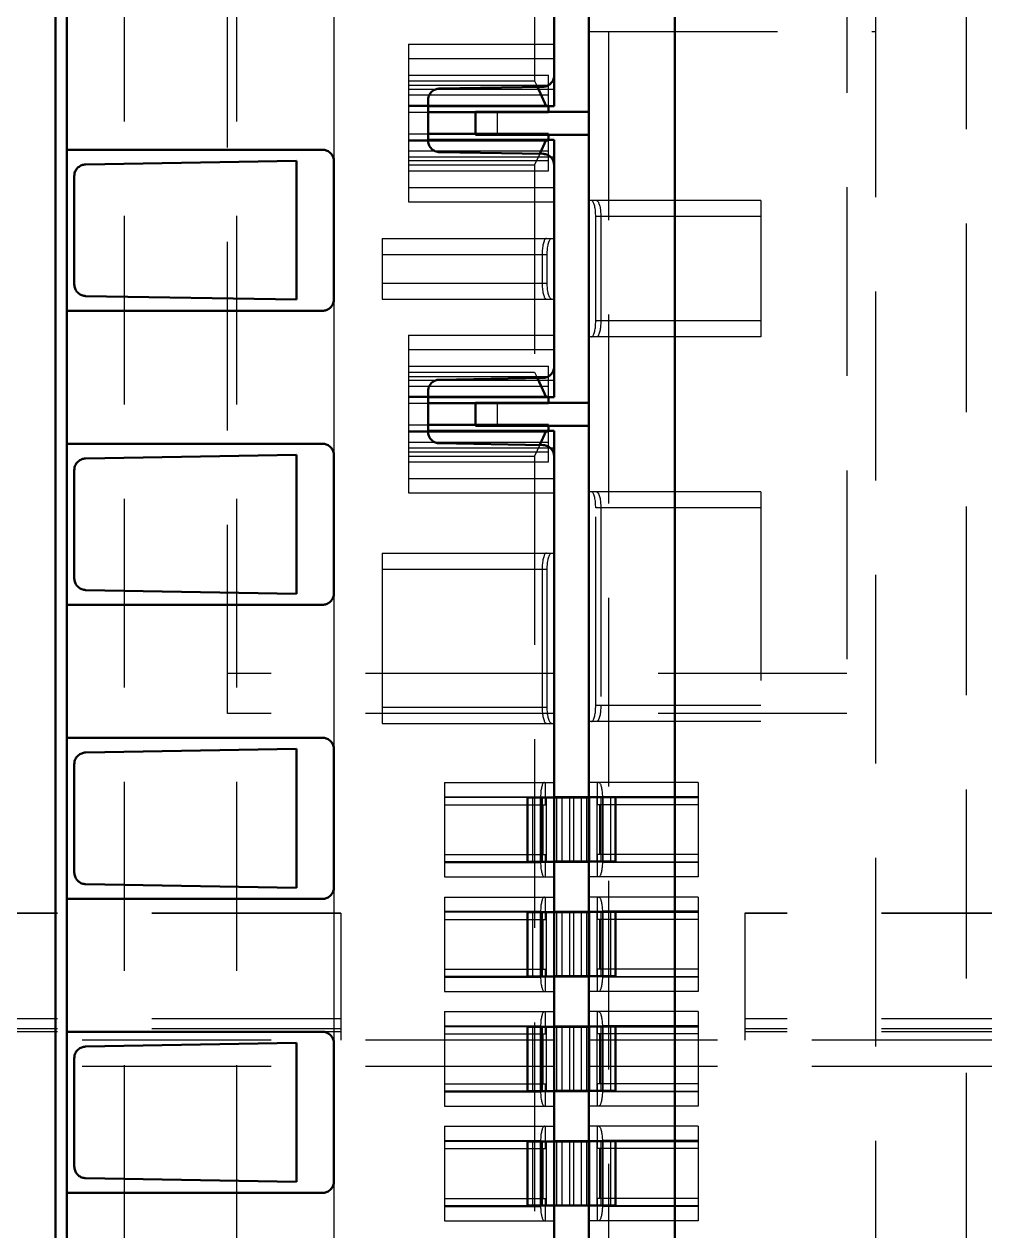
# Model space of a CAD drawing. Extents: x -891 to 6596, y -1 to 298.
# Drawn here: x -313.556 to -311.011, y 171.046 to 174.243 of the extents above; entities that cross this region are included whole.
import ezdxf

# ---------------------------------------------------------------- set-up
doc = ezdxf.new("R2010")
doc.units = 0
doc.header["$MEASUREMENT"] = 0
doc.linetypes.add('DASHED', pattern=[0.75, 0.5, -0.25])
for name, color, linetype, lineweight in [('AM_0', 7, 'Continuous', 50), ('AM_4', 3, 'Continuous', 25), ('AM_9', 6, 'DASHED', 25)]:
    doc.layers.add(name, color=color, linetype=linetype, lineweight=lineweight)

msp = doc.modelspace()

# ---------------------------------------------------------------- linework, layer by layer
at = {"layer": 'AM_0'}
for p, q in [((-312.0602, 184.0331), (-312.0602, 164.4442)), ((-312.1521, 183.9868), (-312.1521, 174.0257)), ((-313.4731, 165.1427), (-313.4731, 180.0251)), ((-313.4428, 180.0251), (-313.4428, 164.8998)), ((-311.8324, 165.1458), (-311.8324, 180.0251)), ((-312.1819, 174.0766), (-312.4563, 174.0718)), ((-312.1963, 174.0763), (-312.1728, 174.0257)), ((-312.4861, 174.0414), (-312.4861, 173.9341)), ((-312.4861, 174.0257), (-312.1521, 174.0257)), ((-312.4861, 174.0098), (-312.167, 174.0098)), ((-312.3608, 174.0105), (-312.0602, 174.0105)), ((-312.3608, 174.0105), (-312.3608, 173.9498)), ((-312.167, 174.0098), (-312.167, 174.0257)), ((-312.4861, 173.9521), (-312.167, 173.9521)), ((-312.3608, 173.9498), (-312.0602, 173.9498)), ((-312.167, 173.9361), (-312.167, 173.9521)), ((-312.1521, 173.9361), (-312.4861, 173.9361)), ((-312.1728, 173.9361), (-312.19, 173.8991)), ((-312.1521, 173.9361), (-312.1521, 173.2543)), ((-312.766, 173.91), (-313.4428, 173.91)), ((-312.8345, 173.8805), (-313.3933, 173.8707)), ((-312.8345, 173.5127), (-312.8345, 173.8805)), ((-312.7356, 173.5135), (-312.7356, 173.8796)), ((-312.4563, 173.9037), (-312.1819, 173.8989)), ((-313.4232, 173.8404), (-313.4232, 173.5528)), ((-313.3933, 173.5224), (-312.8345, 173.5127)), ((-313.4428, 173.4832), (-312.766, 173.4832)), ((-312.1819, 173.3052), (-312.4563, 173.3004)), ((-312.1963, 173.305), (-312.1728, 173.2543)), ((-312.4861, 173.2701), (-312.4861, 173.1627)), ((-312.4861, 173.2543), (-312.1521, 173.2543)), ((-312.167, 173.2384), (-312.167, 173.2543)), ((-312.4861, 173.2384), (-312.167, 173.2384)), ((-312.3608, 173.2392), (-312.0602, 173.2392)), ((-312.3608, 173.2392), (-312.3608, 173.1784)), ((-312.4861, 173.1807), (-312.167, 173.1807)), ((-312.3608, 173.1784), (-312.0602, 173.1784)), ((-312.167, 173.1648), (-312.167, 173.1807)), ((-312.1521, 173.1648), (-312.4861, 173.1648)), ((-312.1728, 173.1648), (-312.19, 173.1277)), ((-312.1521, 173.1648), (-312.1521, 168.6261)), ((-312.766, 173.131), (-313.4428, 173.131)), ((-312.4563, 173.1323), (-312.1819, 173.1276)), ((-312.8345, 173.1015), (-313.3933, 173.0918)), ((-312.8345, 172.7337), (-312.8345, 173.1015)), ((-312.7356, 172.7346), (-312.7356, 173.1007)), ((-313.4232, 173.0614), (-313.4232, 172.7738)), ((-313.3933, 172.7435), (-312.8345, 172.7337)), ((-313.4428, 172.7042), (-312.766, 172.7042)), ((-312.766, 172.3521), (-313.4428, 172.3521)), ((-312.8345, 172.3226), (-313.3933, 172.3128)), ((-312.8345, 171.9547), (-312.8345, 172.3226)), ((-312.7356, 171.9556), (-312.7356, 172.3217)), ((-313.4232, 172.2824), (-313.4232, 171.9949)), ((-312.2227, 172.1937), (-312.2227, 172.0236)), ((-312.2227, 172.1937), (-312.0602, 172.1937)), ((-312.1521, 172.1945), (-311.9896, 172.1945)), ((-311.9896, 172.0244), (-311.9896, 172.1945)), ((-312.2227, 172.0236), (-312.0602, 172.0236)), ((-312.1521, 172.0244), (-311.9896, 172.0244)), ((-313.3933, 171.9645), (-312.8345, 171.9547)), ((-313.4428, 171.9252), (-312.766, 171.9252)), ((-312.2227, 171.89), (-312.2227, 171.7199)), ((-312.2227, 171.89), (-312.0602, 171.89)), ((-312.1521, 171.8908), (-311.9896, 171.8908)), ((-311.9896, 171.7207), (-311.9896, 171.8908)), ((-312.2227, 171.7199), (-312.0602, 171.7199)), ((-312.1521, 171.7207), (-311.9896, 171.7207)), ((-312.2227, 171.5863), (-312.2227, 171.4162)), ((-312.2227, 171.5863), (-312.0602, 171.5863)), ((-312.1521, 171.5871), (-311.9896, 171.5871)), ((-311.9896, 171.417), (-311.9896, 171.5871)), ((-312.766, 171.5731), (-313.4428, 171.5731)), ((-312.8345, 171.5436), (-313.3933, 171.5338)), ((-312.8345, 171.1758), (-312.8345, 171.5436)), ((-312.7356, 171.1766), (-312.7356, 171.5427)), ((-313.4232, 171.5035), (-313.4232, 171.2159)), ((-312.2227, 171.4162), (-312.0602, 171.4162)), ((-312.1521, 171.417), (-311.9896, 171.417)), ((-312.2227, 171.2826), (-312.2227, 171.1126)), ((-312.2227, 171.2826), (-312.0602, 171.2826)), ((-312.1521, 171.2834), (-311.9896, 171.2834)), ((-311.9896, 171.1133), (-311.9896, 171.2834)), ((-313.3933, 171.1855), (-312.8345, 171.1758)), ((-313.4428, 171.1463), (-312.766, 171.1463)), ((-312.2227, 171.1126), (-312.0602, 171.1126)), ((-312.1521, 171.1133), (-311.9896, 171.1133))]:
    msp.add_line(p, q, dxfattribs=at)
for points in [[(-312.1819, 174.0766), (-312.1793, 174.0767), (-312.1766, 174.0771), (-312.1741, 174.0778), (-312.1716, 174.0786), (-312.1691, 174.0797), (-312.1668, 174.0809), (-312.1646, 174.0824), (-312.1625, 174.084), (-312.1606, 174.0859), (-312.1588, 174.0878), (-312.1573, 174.09), (-312.1559, 174.0922), (-312.1547, 174.0946), (-312.1537, 174.0971), (-312.153, 174.0996), (-312.1524, 174.1022), (-312.1521, 174.1048), (-312.1521, 174.1069)], [(-312.4563, 174.0718), (-312.4589, 174.0716), (-312.4616, 174.0712), (-312.4641, 174.0706), (-312.4666, 174.0698), (-312.4691, 174.0687), (-312.4714, 174.0675), (-312.4736, 174.066), (-312.4757, 174.0643), (-312.4776, 174.0625), (-312.4794, 174.0605), (-312.4809, 174.0584), (-312.4823, 174.0562), (-312.4835, 174.0538), (-312.4845, 174.0513), (-312.4852, 174.0488), (-312.4858, 174.0462), (-312.4861, 174.0435), (-312.4861, 174.0414)], [(-312.4861, 173.9341), (-312.486, 173.9314), (-312.4857, 173.9288), (-312.4851, 173.9262), (-312.4843, 173.9237), (-312.4833, 173.9213), (-312.4821, 173.9189), (-312.4806, 173.9167), (-312.479, 173.9146), (-312.4772, 173.9126), (-312.4753, 173.9108), (-312.4732, 173.9092), (-312.4709, 173.9078), (-312.4686, 173.9066), (-312.4662, 173.9055), (-312.4636, 173.9048), (-312.461, 173.9042), (-312.4584, 173.9038), (-312.4563, 173.9037)], [(-312.7356, 173.8796), (-312.7357, 173.8823), (-312.7361, 173.8849), (-312.7366, 173.8875), (-312.7374, 173.89), (-312.7385, 173.8925), (-312.7397, 173.8948), (-312.7411, 173.8971), (-312.7427, 173.8992), (-312.7445, 173.9011), (-312.7465, 173.9029), (-312.7486, 173.9045), (-312.7508, 173.9059), (-312.7531, 173.9072), (-312.7556, 173.9082), (-312.7581, 173.909), (-312.7607, 173.9096), (-312.7633, 173.9099), (-312.766, 173.91)], [(-312.1521, 173.8686), (-312.1522, 173.8712), (-312.1525, 173.8738), (-312.1531, 173.8764), (-312.1539, 173.879), (-312.1549, 173.8814), (-312.1561, 173.8838), (-312.1576, 173.886), (-312.1592, 173.8881), (-312.161, 173.89), (-312.1629, 173.8918), (-312.165, 173.8934), (-312.1673, 173.8949), (-312.1696, 173.8961), (-312.1721, 173.8971), (-312.1746, 173.8979), (-312.1772, 173.8985), (-312.1798, 173.8988), (-312.1819, 173.8989)], [(-313.3933, 173.8707), (-313.396, 173.8706), (-313.3986, 173.8702), (-313.4012, 173.8696), (-313.4037, 173.8687), (-313.4061, 173.8677), (-313.4084, 173.8664), (-313.4107, 173.865), (-313.4127, 173.8633), (-313.4146, 173.8615), (-313.4164, 173.8595), (-313.418, 173.8574), (-313.4194, 173.8551), (-313.4205, 173.8527), (-313.4215, 173.8503), (-313.4223, 173.8477), (-313.4228, 173.8451), (-313.4231, 173.8425), (-313.4232, 173.8404)], [(-313.4232, 173.5528), (-313.4231, 173.5502), (-313.4227, 173.5475), (-313.4221, 173.5449), (-313.4213, 173.5424), (-313.4203, 173.54), (-313.4191, 173.5376), (-313.4177, 173.5354), (-313.4161, 173.5333), (-313.4143, 173.5313), (-313.4123, 173.5295), (-313.4102, 173.5279), (-313.408, 173.5265), (-313.4056, 173.5253), (-313.4032, 173.5243), (-313.4007, 173.5235), (-313.3981, 173.5229), (-313.3955, 173.5225), (-313.3933, 173.5224)], [(-312.766, 173.4832), (-312.7633, 173.4833), (-312.7607, 173.4836), (-312.7581, 173.4842), (-312.7556, 173.485), (-312.7531, 173.486), (-312.7508, 173.4872), (-312.7486, 173.4887), (-312.7465, 173.4903), (-312.7445, 173.4921), (-312.7427, 173.494), (-312.7411, 173.4961), (-312.7397, 173.4984), (-312.7385, 173.5007), (-312.7374, 173.5032), (-312.7366, 173.5057), (-312.7361, 173.5083), (-312.7357, 173.5109), (-312.7356, 173.5135)], [(-312.1819, 173.3052), (-312.1793, 173.3054), (-312.1766, 173.3058), (-312.1741, 173.3064), (-312.1716, 173.3072), (-312.1691, 173.3083), (-312.1668, 173.3095), (-312.1646, 173.311), (-312.1625, 173.3126), (-312.1606, 173.3145), (-312.1588, 173.3165), (-312.1573, 173.3186), (-312.1559, 173.3208), (-312.1547, 173.3232), (-312.1537, 173.3257), (-312.153, 173.3282), (-312.1524, 173.3308), (-312.1521, 173.3335), (-312.1521, 173.3356)], [(-312.4563, 173.3004), (-312.4589, 173.3003), (-312.4616, 173.2999), (-312.4641, 173.2992), (-312.4666, 173.2984), (-312.4691, 173.2973), (-312.4714, 173.2961), (-312.4736, 173.2946), (-312.4757, 173.293), (-312.4776, 173.2911), (-312.4794, 173.2892), (-312.4809, 173.287), (-312.4823, 173.2848), (-312.4835, 173.2824), (-312.4845, 173.2799), (-312.4852, 173.2774), (-312.4858, 173.2748), (-312.4861, 173.2722), (-312.4861, 173.2701)], [(-312.4861, 173.1627), (-312.486, 173.1601), (-312.4857, 173.1574), (-312.4851, 173.1548), (-312.4843, 173.1523), (-312.4833, 173.1499), (-312.4821, 173.1475), (-312.4806, 173.1453), (-312.479, 173.1432), (-312.4772, 173.1412), (-312.4753, 173.1394), (-312.4732, 173.1378), (-312.4709, 173.1364), (-312.4686, 173.1352), (-312.4662, 173.1342), (-312.4636, 173.1334), (-312.461, 173.1328), (-312.4584, 173.1325), (-312.4563, 173.1323)], [(-312.7356, 173.1007), (-312.7357, 173.1033), (-312.7361, 173.1059), (-312.7366, 173.1085), (-312.7374, 173.1111), (-312.7385, 173.1135), (-312.7397, 173.1159), (-312.7411, 173.1181), (-312.7427, 173.1202), (-312.7445, 173.1221), (-312.7465, 173.1239), (-312.7486, 173.1256), (-312.7508, 173.127), (-312.7531, 173.1282), (-312.7556, 173.1292), (-312.7581, 173.13), (-312.7607, 173.1306), (-312.7633, 173.1309), (-312.766, 173.131)], [(-312.1521, 173.0972), (-312.1522, 173.0998), (-312.1525, 173.1025), (-312.1531, 173.1051), (-312.1539, 173.1076), (-312.1549, 173.11), (-312.1561, 173.1124), (-312.1576, 173.1146), (-312.1592, 173.1167), (-312.161, 173.1187), (-312.1629, 173.1205), (-312.165, 173.1221), (-312.1673, 173.1235), (-312.1696, 173.1247), (-312.1721, 173.1257), (-312.1746, 173.1265), (-312.1772, 173.1271), (-312.1798, 173.1274), (-312.1819, 173.1276)], [(-313.3933, 173.0918), (-313.396, 173.0916), (-313.3986, 173.0912), (-313.4012, 173.0906), (-313.4037, 173.0898), (-313.4061, 173.0887), (-313.4084, 173.0874), (-313.4107, 173.086), (-313.4127, 173.0843), (-313.4146, 173.0825), (-313.4164, 173.0805), (-313.418, 173.0784), (-313.4194, 173.0761), (-313.4205, 173.0738), (-313.4215, 173.0713), (-313.4223, 173.0688), (-313.4228, 173.0662), (-313.4231, 173.0635), (-313.4232, 173.0614)], [(-313.4232, 172.7738), (-313.4231, 172.7712), (-313.4227, 172.7686), (-313.4221, 172.766), (-313.4213, 172.7634), (-313.4203, 172.761), (-313.4191, 172.7586), (-313.4177, 172.7564), (-313.4161, 172.7543), (-313.4143, 172.7524), (-313.4123, 172.7506), (-313.4102, 172.749), (-313.408, 172.7475), (-313.4056, 172.7463), (-313.4032, 172.7453), (-313.4007, 172.7445), (-313.3981, 172.7439), (-313.3955, 172.7436), (-313.3933, 172.7435)], [(-312.766, 172.7042), (-312.7633, 172.7043), (-312.7607, 172.7047), (-312.7581, 172.7052), (-312.7556, 172.706), (-312.7531, 172.707), (-312.7508, 172.7083), (-312.7486, 172.7097), (-312.7465, 172.7113), (-312.7445, 172.7131), (-312.7427, 172.7151), (-312.7411, 172.7172), (-312.7397, 172.7194), (-312.7385, 172.7217), (-312.7374, 172.7242), (-312.7366, 172.7267), (-312.7361, 172.7293), (-312.7357, 172.7319), (-312.7356, 172.7346)], [(-312.7356, 172.3217), (-312.7357, 172.3244), (-312.7361, 172.327), (-312.7366, 172.3296), (-312.7374, 172.3321), (-312.7385, 172.3345), (-312.7397, 172.3369), (-312.7411, 172.3391), (-312.7427, 172.3412), (-312.7445, 172.3432), (-312.7465, 172.345), (-312.7486, 172.3466), (-312.7508, 172.348), (-312.7531, 172.3492), (-312.7556, 172.3502), (-312.7581, 172.351), (-312.7607, 172.3516), (-312.7633, 172.352), (-312.766, 172.3521)], [(-313.3933, 172.3128), (-313.396, 172.3126), (-313.3986, 172.3123), (-313.4012, 172.3116), (-313.4037, 172.3108), (-313.4061, 172.3097), (-313.4084, 172.3085), (-313.4107, 172.307), (-313.4127, 172.3054), (-313.4146, 172.3035), (-313.4164, 172.3016), (-313.418, 172.2994), (-313.4194, 172.2972), (-313.4205, 172.2948), (-313.4215, 172.2923), (-313.4223, 172.2898), (-313.4228, 172.2872), (-313.4231, 172.2846), (-313.4232, 172.2824)], [(-313.4232, 171.9949), (-313.4231, 171.9922), (-313.4227, 171.9896), (-313.4221, 171.987), (-313.4213, 171.9845), (-313.4203, 171.982), (-313.4191, 171.9797), (-313.4177, 171.9774), (-313.4161, 171.9753), (-313.4143, 171.9734), (-313.4123, 171.9716), (-313.4102, 171.97), (-313.408, 171.9686), (-313.4056, 171.9673), (-313.4032, 171.9663), (-313.4007, 171.9655), (-313.3981, 171.965), (-313.3955, 171.9646), (-313.3933, 171.9645)], [(-312.766, 171.9252), (-312.7633, 171.9254), (-312.7607, 171.9257), (-312.7581, 171.9263), (-312.7556, 171.9271), (-312.7531, 171.9281), (-312.7508, 171.9293), (-312.7486, 171.9307), (-312.7465, 171.9323), (-312.7445, 171.9341), (-312.7427, 171.9361), (-312.7411, 171.9382), (-312.7397, 171.9404), (-312.7385, 171.9428), (-312.7374, 171.9452), (-312.7366, 171.9477), (-312.7361, 171.9503), (-312.7357, 171.953), (-312.7356, 171.9556)], [(-312.7356, 171.5427), (-312.7357, 171.5454), (-312.7361, 171.548), (-312.7366, 171.5506), (-312.7374, 171.5531), (-312.7385, 171.5556), (-312.7397, 171.5579), (-312.7411, 171.5602), (-312.7427, 171.5623), (-312.7445, 171.5642), (-312.7465, 171.566), (-312.7486, 171.5676), (-312.7508, 171.569), (-312.7531, 171.5703), (-312.7556, 171.5713), (-312.7581, 171.5721), (-312.7607, 171.5726), (-312.7633, 171.573), (-312.766, 171.5731)], [(-313.3933, 171.5338), (-313.396, 171.5337), (-313.3986, 171.5333), (-313.4012, 171.5327), (-313.4037, 171.5318), (-313.4061, 171.5308), (-313.4084, 171.5295), (-313.4107, 171.528), (-313.4127, 171.5264), (-313.4146, 171.5246), (-313.4164, 171.5226), (-313.418, 171.5205), (-313.4194, 171.5182), (-313.4205, 171.5158), (-313.4215, 171.5134), (-313.4223, 171.5108), (-313.4228, 171.5082), (-313.4231, 171.5056), (-313.4232, 171.5035)], [(-313.4232, 171.2159), (-313.4231, 171.2132), (-313.4227, 171.2106), (-313.4221, 171.208), (-313.4213, 171.2055), (-313.4203, 171.2031), (-313.4191, 171.2007), (-313.4177, 171.1985), (-313.4161, 171.1964), (-313.4143, 171.1944), (-313.4123, 171.1926), (-313.4102, 171.191), (-313.408, 171.1896), (-313.4056, 171.1884), (-313.4032, 171.1874), (-313.4007, 171.1866), (-313.3981, 171.186), (-313.3955, 171.1856), (-313.3933, 171.1855)], [(-312.766, 171.1463), (-312.7633, 171.1464), (-312.7607, 171.1467), (-312.7581, 171.1473), (-312.7556, 171.1481), (-312.7531, 171.1491), (-312.7508, 171.1503), (-312.7486, 171.1518), (-312.7465, 171.1534), (-312.7445, 171.1552), (-312.7427, 171.1571), (-312.7411, 171.1592), (-312.7397, 171.1615), (-312.7385, 171.1638), (-312.7374, 171.1662), (-312.7366, 171.1688), (-312.7361, 171.1714), (-312.7357, 171.174), (-312.7356, 171.1766)]]:
    msp.add_lwpolyline(points, dxfattribs=at)
at = {"layer": 'AM_4'}
for p, q in [((-312.3031, 174.0105), (-312.3031, 173.9498)), ((-312.3031, 173.2392), (-312.3031, 173.1784)), ((-312.2095, 172.1937), (-312.2095, 172.0236)), ((-312.0027, 172.1945), (-312.0027, 172.0244)), ((-312.2095, 171.89), (-312.2095, 171.7199)), ((-312.0027, 171.8908), (-312.0027, 171.7207)), ((-312.2095, 171.5863), (-312.2095, 171.4162)), ((-312.0027, 171.5871), (-312.0027, 171.417)), ((-312.2095, 171.2826), (-312.2095, 171.1126)), ((-312.0027, 171.2834), (-312.0027, 171.1133))]:
    msp.add_line(p, q, dxfattribs=at)
at = {"layer": 'AM_9'}
for p, q in [((-313.2909, 178.985), (-313.2909, 165.1427)), ((-312.9933, 178.985), (-312.9933, 165.1427)), ((-313.0176, 172.4162), (-313.0176, 176.0605)), ((-311.3769, 176.0605), (-311.3769, 172.4162)), ((-311.061, 174.4646), (-311.061, 167.3248)), ((-312.2037, 174.4023), (-312.2037, 174.0923)), ((-312.7356, 174.2925), (-312.7356, 173.8796)), ((-311.3009, 174.2839), (-311.3009, 167.5055)), ((-312.0602, 174.2231), (-311.3009, 174.2231)), ((-312.0085, 174.2231), (-312.0085, 167.5662)), ((-312.5378, 174.1897), (-312.1521, 174.1897)), ((-312.5378, 174.1897), (-312.5378, 173.7721)), ((-312.5378, 174.1518), (-312.1521, 174.1518)), ((-312.5378, 174.1077), (-312.167, 174.1077)), ((-312.167, 174.0257), (-312.167, 174.1077)), ((-312.5378, 174.0923), (-312.2037, 174.0923)), ((-312.5378, 174.0807), (-312.167, 174.0807)), ((-312.5378, 174.0705), (-312.167, 174.0705)), ((-312.5378, 174.0704), (-312.1521, 174.0704)), ((-312.2037, 174.0923), (-312.1963, 174.0763)), ((-312.5378, 174.0551), (-312.167, 174.0551)), ((-312.5378, 174.0281), (-312.167, 174.0281)), ((-312.5378, 174.0257), (-312.4861, 174.0257)), ((-312.5378, 174.0098), (-312.4861, 174.0098)), ((-312.5378, 173.9521), (-312.4861, 173.9521)), ((-312.5378, 173.9361), (-312.4861, 173.9361)), ((-312.5378, 173.9338), (-312.167, 173.9338)), ((-312.167, 173.8541), (-312.167, 173.9361)), ((-312.5378, 173.9067), (-312.167, 173.9067)), ((-312.5378, 173.8914), (-312.1521, 173.8914)), ((-312.5378, 173.8913), (-312.167, 173.8913)), ((-312.5378, 173.8812), (-312.167, 173.8812)), ((-312.19, 173.8991), (-312.2037, 173.8695)), ((-312.5378, 173.8695), (-312.2037, 173.8695)), ((-312.5378, 173.8541), (-312.167, 173.8541)), ((-312.2037, 173.8695), (-312.2037, 173.321)), ((-312.5378, 173.8101), (-312.1521, 173.8101)), ((-312.5378, 173.7721), (-312.1521, 173.7721)), ((-311.6046, 173.7752), (-312.0602, 173.7752)), ((-311.6046, 173.7752), (-311.6046, 173.4138)), ((-311.6046, 173.7327), (-312.0419, 173.7327)), ((-312.0419, 173.4563), (-312.0419, 173.7327)), ((-312.0285, 173.7327), (-312.0285, 173.4563)), ((-312.6076, 173.675), (-312.6076, 173.514)), ((-312.6076, 173.675), (-312.1521, 173.675)), ((-312.6076, 173.6324), (-312.1704, 173.6324)), ((-312.1838, 173.6324), (-312.1838, 173.5565)), ((-312.1704, 173.5565), (-312.1704, 173.6324)), ((-312.6076, 173.5565), (-312.1704, 173.5565)), ((-312.7356, 173.5135), (-312.7356, 173.1007)), ((-312.6076, 173.514), (-312.1521, 173.514)), ((-311.6046, 173.4563), (-312.0419, 173.4563)), ((-312.5378, 173.4183), (-312.1521, 173.4183)), ((-312.5378, 173.4183), (-312.5378, 173.0008)), ((-311.6046, 173.4138), (-312.0602, 173.4138)), ((-312.5378, 173.3804), (-312.1521, 173.3804)), ((-312.5378, 173.3363), (-312.167, 173.3363)), ((-312.167, 173.2543), (-312.167, 173.3363)), ((-312.5378, 173.321), (-312.2037, 173.321)), ((-312.5378, 173.3093), (-312.167, 173.3093)), ((-312.2037, 173.321), (-312.1963, 173.305)), ((-312.5378, 173.2991), (-312.167, 173.2991)), ((-312.5378, 173.2991), (-312.1521, 173.2991)), ((-312.5378, 173.2837), (-312.167, 173.2837)), ((-312.5378, 173.2567), (-312.167, 173.2567)), ((-312.5378, 173.2543), (-312.4861, 173.2543)), ((-312.5378, 173.2384), (-312.4861, 173.2384)), ((-312.5378, 173.1807), (-312.4861, 173.1807)), ((-312.5378, 173.1648), (-312.4861, 173.1648)), ((-312.5378, 173.1624), (-312.167, 173.1624)), ((-312.167, 173.0828), (-312.167, 173.1648)), ((-312.5378, 173.1354), (-312.167, 173.1354)), ((-312.5378, 173.12), (-312.167, 173.12)), ((-312.5378, 173.12), (-312.1521, 173.12)), ((-312.19, 173.1277), (-312.2037, 173.0981)), ((-312.5378, 173.1098), (-312.167, 173.1098)), ((-312.5378, 173.0981), (-312.2037, 173.0981)), ((-312.5378, 173.0828), (-312.167, 173.0828)), ((-312.2037, 173.0981), (-312.2037, 168.6927)), ((-312.5378, 173.0387), (-312.1521, 173.0387)), ((-312.5378, 173.0008), (-312.1521, 173.0008)), ((-311.6046, 173.0038), (-312.0602, 173.0038)), ((-311.6046, 173.0038), (-311.6046, 172.3949)), ((-311.6046, 172.9613), (-312.0419, 172.9613)), ((-312.0419, 172.4374), (-312.0419, 172.9613)), ((-312.0285, 172.9613), (-312.0285, 172.4374)), ((-312.6076, 172.8413), (-312.1521, 172.8413)), ((-312.6076, 172.8413), (-312.6076, 172.3903)), ((-312.6076, 172.7988), (-312.1704, 172.7988)), ((-312.1838, 172.7988), (-312.1838, 172.4329)), ((-312.1704, 172.4329), (-312.1704, 172.7988)), ((-312.7356, 172.7346), (-312.7356, 172.3217)), ((-312.1521, 172.5224), (-313.0176, 172.5224)), ((-311.3769, 172.5224), (-312.0602, 172.5224)), ((-312.1521, 172.4162), (-313.0176, 172.4162)), ((-312.6076, 172.4329), (-312.1704, 172.4329)), ((-311.3769, 172.4162), (-312.0602, 172.4162)), ((-311.6046, 172.4374), (-312.0419, 172.4374)), ((-312.6076, 172.3903), (-312.1521, 172.3903)), ((-311.6046, 172.3949), (-312.0602, 172.3949)), ((-312.4421, 172.2339), (-312.1521, 172.2339)), ((-312.4421, 172.2339), (-312.4421, 171.9834)), ((-312.1748, 172.1747), (-312.1748, 172.2339)), ((-311.7702, 172.2339), (-312.0602, 172.2339)), ((-312.0374, 172.1747), (-312.0374, 172.2339)), ((-311.7702, 172.2339), (-311.7702, 171.9834)), ((-312.4421, 172.196), (-312.1878, 172.196)), ((-312.4421, 172.1945), (-312.1521, 172.1945)), ((-312.1895, 172.1945), (-312.1895, 172.0244)), ((-312.1878, 172.196), (-312.1878, 172.0214)), ((-312.1847, 172.1937), (-312.1847, 172.0236)), ((-312.184, 172.1945), (-312.184, 172.0244)), ((-312.1734, 172.1937), (-312.1734, 172.0236)), ((-312.1534, 172.1945), (-312.1534, 172.0244)), ((-312.146, 172.1945), (-312.146, 172.0244)), ((-312.1318, 172.1945), (-312.1318, 172.0244)), ((-312.1112, 172.1945), (-312.1112, 172.0244)), ((-312.101, 172.1937), (-312.101, 172.0236)), ((-312.0804, 172.1937), (-312.0804, 172.0236)), ((-312.0662, 172.1937), (-312.0662, 172.0236)), ((-312.0602, 172.1937), (-311.7702, 172.1937)), ((-312.0588, 172.1937), (-312.0588, 172.0236)), ((-312.0388, 172.1945), (-312.0388, 172.0244)), ((-312.0283, 172.1937), (-312.0283, 172.0236)), ((-312.0276, 172.0244), (-312.0276, 172.1945)), ((-312.0244, 172.196), (-312.0244, 172.0214)), ((-311.7702, 172.196), (-312.0244, 172.196)), ((-312.0227, 172.1937), (-312.0227, 172.0236)), ((-312.4421, 172.1747), (-312.1748, 172.1747)), ((-312.1809, 172.0426), (-312.1809, 172.1747)), ((-311.7702, 172.1747), (-312.0374, 172.1747)), ((-312.0313, 172.0426), (-312.0313, 172.1747)), ((-312.4421, 172.0426), (-312.1748, 172.0426)), ((-312.1748, 171.9834), (-312.1748, 172.0426)), ((-311.7702, 172.0426), (-312.0374, 172.0426)), ((-312.0374, 171.9834), (-312.0374, 172.0426)), ((-312.4421, 172.0244), (-312.1521, 172.0244)), ((-312.4421, 172.0214), (-312.1878, 172.0214)), ((-312.0602, 172.0236), (-311.7702, 172.0236)), ((-311.7702, 172.0214), (-312.0244, 172.0214)), ((-312.4421, 171.9834), (-312.1521, 171.9834)), ((-311.7702, 171.9834), (-312.0602, 171.9834)), ((-312.7356, 171.9556), (-312.7356, 171.5427)), ((-312.4421, 171.9302), (-312.1521, 171.9302)), ((-312.4421, 171.9302), (-312.4421, 171.6797)), ((-312.1748, 171.871), (-312.1748, 171.9302)), ((-311.7702, 171.9302), (-312.0602, 171.9302)), ((-312.0374, 171.871), (-312.0374, 171.9302)), ((-311.7702, 171.9302), (-311.7702, 171.6797)), ((-312.7175, 171.8877), (-315.0792, 171.8877)), ((-312.7175, 171.8868), (-315.0792, 171.8868)), ((-312.7175, 171.8877), (-312.7175, 171.5506)), ((-312.4421, 171.8923), (-312.1878, 171.8923)), ((-312.4421, 171.8908), (-312.1521, 171.8908)), ((-312.4421, 171.871), (-312.1748, 171.871)), ((-312.1895, 171.8908), (-312.1895, 171.7207)), ((-312.1878, 171.8923), (-312.1878, 171.7177)), ((-312.1847, 171.89), (-312.1847, 171.7199)), ((-312.184, 171.8908), (-312.184, 171.7207)), ((-312.1809, 171.7389), (-312.1809, 171.871)), ((-312.1734, 171.89), (-312.1734, 171.7199)), ((-312.1534, 171.8908), (-312.1534, 171.7207)), ((-312.146, 171.8908), (-312.146, 171.7207)), ((-312.1318, 171.8908), (-312.1318, 171.7207)), ((-312.1112, 171.8908), (-312.1112, 171.7207)), ((-312.101, 171.89), (-312.101, 171.7199)), ((-312.0804, 171.89), (-312.0804, 171.7199)), ((-312.0662, 171.89), (-312.0662, 171.7199)), ((-312.0602, 171.89), (-311.7702, 171.89)), ((-312.0588, 171.89), (-312.0588, 171.7199)), ((-312.0388, 171.8908), (-312.0388, 171.7207)), ((-311.7702, 171.871), (-312.0374, 171.871)), ((-312.0313, 171.7389), (-312.0313, 171.871)), ((-312.0283, 171.89), (-312.0283, 171.7199)), ((-312.0276, 171.7207), (-312.0276, 171.8908)), ((-312.0244, 171.8923), (-312.0244, 171.7177)), ((-311.7702, 171.8923), (-312.0244, 171.8923)), ((-312.0227, 171.89), (-312.0227, 171.7199)), ((-309.285, 171.8877), (-311.6467, 171.8877)), ((-311.6467, 171.8877), (-311.6467, 171.5506)), ((-309.285, 171.8868), (-311.6467, 171.8868)), ((-312.4421, 171.7389), (-312.1748, 171.7389)), ((-312.1748, 171.6797), (-312.1748, 171.7389)), ((-311.7702, 171.7389), (-312.0374, 171.7389)), ((-312.0374, 171.6797), (-312.0374, 171.7389)), ((-312.4421, 171.7207), (-312.1521, 171.7207)), ((-312.4421, 171.7177), (-312.1878, 171.7177)), ((-312.0602, 171.7199), (-311.7702, 171.7199)), ((-311.7702, 171.7177), (-312.0244, 171.7177)), ((-312.4421, 171.6797), (-312.1521, 171.6797)), ((-311.7702, 171.6797), (-312.0602, 171.6797)), ((-312.4421, 171.6266), (-312.1521, 171.6266)), ((-312.4421, 171.6266), (-312.4421, 171.376)), ((-312.1748, 171.5673), (-312.1748, 171.6266)), ((-311.7702, 171.6266), (-312.0602, 171.6266)), ((-312.0374, 171.5673), (-312.0374, 171.6266)), ((-311.7702, 171.6266), (-311.7702, 171.376)), ((-312.7175, 171.6073), (-315.0792, 171.6073)), ((-312.7175, 171.581), (-315.0792, 171.581)), ((-312.4421, 171.5886), (-312.1878, 171.5886)), ((-312.4421, 171.5871), (-312.1521, 171.5871)), ((-312.1895, 171.5871), (-312.1895, 171.417)), ((-312.1878, 171.5886), (-312.1878, 171.414)), ((-312.1847, 171.5863), (-312.1847, 171.4162)), ((-312.184, 171.5871), (-312.184, 171.417)), ((-312.1734, 171.5863), (-312.1734, 171.4162)), ((-312.1534, 171.5871), (-312.1534, 171.417)), ((-312.146, 171.5871), (-312.146, 171.417)), ((-312.1318, 171.5871), (-312.1318, 171.417)), ((-312.1112, 171.5871), (-312.1112, 171.417)), ((-312.101, 171.5863), (-312.101, 171.4162)), ((-312.0804, 171.5863), (-312.0804, 171.4162)), ((-312.0662, 171.5863), (-312.0662, 171.4162)), ((-312.0602, 171.5863), (-311.7702, 171.5863)), ((-312.0588, 171.5863), (-312.0588, 171.4162)), ((-312.0388, 171.5871), (-312.0388, 171.417)), ((-312.0283, 171.5863), (-312.0283, 171.4162)), ((-312.0276, 171.417), (-312.0276, 171.5871)), ((-312.0244, 171.5886), (-312.0244, 171.414)), ((-311.7702, 171.5886), (-312.0244, 171.5886)), ((-312.0227, 171.5863), (-312.0227, 171.4162)), ((-309.285, 171.6073), (-311.6467, 171.6073)), ((-309.285, 171.581), (-311.6467, 171.581)), ((-312.1521, 171.5506), (-315.4927, 171.5506)), ((-312.7175, 171.5728), (-315.0792, 171.5728)), ((-312.4421, 171.5673), (-312.1748, 171.5673)), ((-312.1809, 171.4352), (-312.1809, 171.5673)), ((-308.7196, 171.5506), (-312.0602, 171.5506)), ((-311.7702, 171.5673), (-312.0374, 171.5673)), ((-312.0313, 171.4352), (-312.0313, 171.5673)), ((-309.285, 171.5728), (-311.6467, 171.5728)), ((-312.1521, 171.4808), (-315.4927, 171.4808)), ((-308.7196, 171.4808), (-312.0602, 171.4808)), ((-312.4421, 171.4352), (-312.1748, 171.4352)), ((-312.1748, 171.376), (-312.1748, 171.4352)), ((-311.7702, 171.4352), (-312.0374, 171.4352)), ((-312.0374, 171.376), (-312.0374, 171.4352)), ((-312.4421, 171.417), (-312.1521, 171.417)), ((-312.4421, 171.414), (-312.1878, 171.414)), ((-312.0602, 171.4162), (-311.7702, 171.4162)), ((-311.7702, 171.414), (-312.0244, 171.414)), ((-312.4421, 171.376), (-312.1521, 171.376)), ((-311.7702, 171.376), (-312.0602, 171.376)), ((-312.4421, 171.3229), (-312.1521, 171.3229)), ((-312.4421, 171.3229), (-312.4421, 171.0723)), ((-312.1748, 171.2636), (-312.1748, 171.3229)), ((-311.7702, 171.3229), (-312.0602, 171.3229)), ((-312.0374, 171.2636), (-312.0374, 171.3229)), ((-311.7702, 171.3229), (-311.7702, 171.0723)), ((-312.4421, 171.2849), (-312.1878, 171.2849)), ((-312.4421, 171.2834), (-312.1521, 171.2834)), ((-312.4421, 171.2636), (-312.1748, 171.2636)), ((-312.1895, 171.2834), (-312.1895, 171.1133)), ((-312.1878, 171.2849), (-312.1878, 171.1103)), ((-312.1847, 171.2826), (-312.1847, 171.1126)), ((-312.184, 171.2834), (-312.184, 171.1133)), ((-312.1809, 171.1315), (-312.1809, 171.2636)), ((-312.1734, 171.2826), (-312.1734, 171.1126)), ((-312.1534, 171.2834), (-312.1534, 171.1133)), ((-312.146, 171.2834), (-312.146, 171.1133)), ((-312.1318, 171.2834), (-312.1318, 171.1133)), ((-312.1112, 171.2834), (-312.1112, 171.1133)), ((-312.101, 171.2826), (-312.101, 171.1126)), ((-312.0804, 171.2826), (-312.0804, 171.1126)), ((-312.0662, 171.2826), (-312.0662, 171.1126)), ((-312.0602, 171.2826), (-311.7702, 171.2826)), ((-312.0588, 171.2826), (-312.0588, 171.1126)), ((-312.0388, 171.2834), (-312.0388, 171.1133)), ((-311.7702, 171.2636), (-312.0374, 171.2636)), ((-312.0313, 171.1315), (-312.0313, 171.2636)), ((-312.0283, 171.2826), (-312.0283, 171.1126)), ((-312.0276, 171.1133), (-312.0276, 171.2834)), ((-312.0244, 171.2849), (-312.0244, 171.1103)), ((-311.7702, 171.2849), (-312.0244, 171.2849)), ((-312.0227, 171.2826), (-312.0227, 171.1126)), ((-312.7356, 171.1766), (-312.7356, 170.7638)), ((-312.4421, 171.1315), (-312.1748, 171.1315)), ((-312.1748, 171.0723), (-312.1748, 171.1315)), ((-311.7702, 171.1315), (-312.0374, 171.1315)), ((-312.0374, 171.0723), (-312.0374, 171.1315)), ((-312.4421, 171.1133), (-312.1521, 171.1133)), ((-312.4421, 171.1103), (-312.1878, 171.1103)), ((-312.0602, 171.1126), (-311.7702, 171.1126)), ((-311.7702, 171.1103), (-312.0244, 171.1103)), ((-312.4421, 171.0723), (-312.1521, 171.0723)), ((-311.7702, 171.0723), (-312.0602, 171.0723))]:
    msp.add_line(p, q, dxfattribs=at)
for points in [[(-312.0419, 173.7327), (-312.0419, 173.7364), (-312.0421, 173.74), (-312.0423, 173.7437), (-312.0426, 173.7472), (-312.0429, 173.7506), (-312.0434, 173.7539), (-312.0439, 173.757), (-312.0445, 173.76), (-312.0452, 173.7627), (-312.0459, 173.7652), (-312.0467, 173.7675), (-312.0476, 173.7695), (-312.0485, 173.7712), (-312.0494, 173.7726), (-312.0503, 173.7737), (-312.0513, 173.7745), (-312.0523, 173.775), (-312.0533, 173.7752)], [(-312.0399, 173.7752), (-312.0389, 173.775), (-312.0379, 173.7745), (-312.0369, 173.7737), (-312.036, 173.7726), (-312.035, 173.7712), (-312.0342, 173.7695), (-312.0333, 173.7675), (-312.0325, 173.7652), (-312.0318, 173.7627), (-312.0311, 173.76), (-312.0305, 173.757), (-312.03, 173.7539), (-312.0295, 173.7506), (-312.0292, 173.7472), (-312.0289, 173.7437), (-312.0286, 173.74), (-312.0285, 173.7364), (-312.0285, 173.7327)], [(-312.1724, 173.675), (-312.1734, 173.6748), (-312.1744, 173.6743), (-312.1753, 173.6735), (-312.1763, 173.6724), (-312.1772, 173.671), (-312.1781, 173.6693), (-312.1789, 173.6673), (-312.1797, 173.665), (-312.1804, 173.6625), (-312.1811, 173.6598), (-312.1817, 173.6568), (-312.1823, 173.6537), (-312.1827, 173.6504), (-312.1831, 173.647), (-312.1834, 173.6434), (-312.1836, 173.6398), (-312.1837, 173.6361), (-312.1838, 173.6324)], [(-312.1704, 173.6324), (-312.1703, 173.6361), (-312.1702, 173.6398), (-312.17, 173.6434), (-312.1697, 173.647), (-312.1693, 173.6504), (-312.1688, 173.6537), (-312.1683, 173.6568), (-312.1677, 173.6598), (-312.167, 173.6625), (-312.1663, 173.665), (-312.1655, 173.6673), (-312.1647, 173.6693), (-312.1638, 173.671), (-312.1629, 173.6724), (-312.1619, 173.6735), (-312.161, 173.6743), (-312.16, 173.6748), (-312.159, 173.675)], [(-312.1838, 173.5565), (-312.1837, 173.5528), (-312.1836, 173.5491), (-312.1834, 173.5455), (-312.1831, 173.542), (-312.1827, 173.5385), (-312.1823, 173.5353), (-312.1817, 173.5321), (-312.1811, 173.5292), (-312.1804, 173.5265), (-312.1797, 173.5239), (-312.1789, 173.5217), (-312.1781, 173.5197), (-312.1772, 173.518), (-312.1763, 173.5166), (-312.1753, 173.5154), (-312.1744, 173.5146), (-312.1734, 173.5142), (-312.1724, 173.514)], [(-312.159, 173.514), (-312.16, 173.5142), (-312.161, 173.5146), (-312.1619, 173.5154), (-312.1629, 173.5166), (-312.1638, 173.518), (-312.1647, 173.5197), (-312.1655, 173.5217), (-312.1663, 173.5239), (-312.167, 173.5265), (-312.1677, 173.5292), (-312.1683, 173.5321), (-312.1688, 173.5353), (-312.1693, 173.5385), (-312.1697, 173.542), (-312.17, 173.5455), (-312.1702, 173.5491), (-312.1703, 173.5528), (-312.1704, 173.5565)], [(-312.0533, 173.4138), (-312.0523, 173.4139), (-312.0513, 173.4144), (-312.0503, 173.4152), (-312.0494, 173.4163), (-312.0485, 173.4178), (-312.0476, 173.4195), (-312.0467, 173.4215), (-312.0459, 173.4237), (-312.0452, 173.4262), (-312.0445, 173.429), (-312.0439, 173.4319), (-312.0434, 173.435), (-312.0429, 173.4383), (-312.0426, 173.4418), (-312.0423, 173.4453), (-312.0421, 173.4489), (-312.0419, 173.4526), (-312.0419, 173.4563)], [(-312.0285, 173.4563), (-312.0285, 173.4526), (-312.0286, 173.4489), (-312.0289, 173.4453), (-312.0292, 173.4418), (-312.0295, 173.4383), (-312.03, 173.435), (-312.0305, 173.4319), (-312.0311, 173.429), (-312.0318, 173.4262), (-312.0325, 173.4237), (-312.0333, 173.4215), (-312.0342, 173.4195), (-312.035, 173.4178), (-312.036, 173.4163), (-312.0369, 173.4152), (-312.0379, 173.4144), (-312.0389, 173.4139), (-312.0399, 173.4138)], [(-312.0419, 172.9613), (-312.0419, 172.965), (-312.0421, 172.9687), (-312.0423, 172.9723), (-312.0426, 172.9758), (-312.0429, 172.9792), (-312.0434, 172.9825), (-312.0439, 172.9857), (-312.0445, 172.9886), (-312.0452, 172.9913), (-312.0459, 172.9938), (-312.0467, 172.9961), (-312.0476, 172.9981), (-312.0485, 172.9998), (-312.0494, 173.0012), (-312.0503, 173.0023), (-312.0513, 173.0031), (-312.0523, 173.0036), (-312.0533, 173.0038)], [(-312.0399, 173.0038), (-312.0389, 173.0036), (-312.0379, 173.0031), (-312.0369, 173.0023), (-312.036, 173.0012), (-312.035, 172.9998), (-312.0342, 172.9981), (-312.0333, 172.9961), (-312.0325, 172.9938), (-312.0318, 172.9913), (-312.0311, 172.9886), (-312.0305, 172.9857), (-312.03, 172.9825), (-312.0295, 172.9792), (-312.0292, 172.9758), (-312.0289, 172.9723), (-312.0286, 172.9687), (-312.0285, 172.965), (-312.0285, 172.9613)], [(-312.1724, 172.8413), (-312.1734, 172.8412), (-312.1744, 172.8407), (-312.1753, 172.8399), (-312.1763, 172.8388), (-312.1772, 172.8373), (-312.1781, 172.8356), (-312.1789, 172.8336), (-312.1797, 172.8314), (-312.1804, 172.8289), (-312.1811, 172.8261), (-312.1817, 172.8232), (-312.1823, 172.8201), (-312.1827, 172.8168), (-312.1831, 172.8133), (-312.1834, 172.8098), (-312.1836, 172.8062), (-312.1837, 172.8025), (-312.1838, 172.7988)], [(-312.1704, 172.7988), (-312.1703, 172.8025), (-312.1702, 172.8062), (-312.17, 172.8098), (-312.1697, 172.8133), (-312.1693, 172.8168), (-312.1688, 172.8201), (-312.1683, 172.8232), (-312.1677, 172.8261), (-312.167, 172.8289), (-312.1663, 172.8314), (-312.1655, 172.8336), (-312.1647, 172.8356), (-312.1638, 172.8373), (-312.1629, 172.8388), (-312.1619, 172.8399), (-312.161, 172.8407), (-312.16, 172.8412), (-312.159, 172.8413)], [(-312.1838, 172.4329), (-312.1837, 172.4291), (-312.1836, 172.4255), (-312.1834, 172.4219), (-312.1831, 172.4183), (-312.1827, 172.4149), (-312.1823, 172.4116), (-312.1817, 172.4085), (-312.1811, 172.4055), (-312.1804, 172.4028), (-312.1797, 172.4003), (-312.1789, 172.398), (-312.1781, 172.396), (-312.1772, 172.3943), (-312.1763, 172.3929), (-312.1753, 172.3918), (-312.1744, 172.391), (-312.1734, 172.3905), (-312.1724, 172.3903)], [(-312.159, 172.3903), (-312.16, 172.3905), (-312.161, 172.391), (-312.1619, 172.3918), (-312.1629, 172.3929), (-312.1638, 172.3943), (-312.1647, 172.396), (-312.1655, 172.398), (-312.1663, 172.4003), (-312.167, 172.4028), (-312.1677, 172.4055), (-312.1683, 172.4085), (-312.1688, 172.4116), (-312.1693, 172.4149), (-312.1697, 172.4183), (-312.17, 172.4219), (-312.1702, 172.4255), (-312.1703, 172.4291), (-312.1704, 172.4329)], [(-312.0533, 172.3949), (-312.0523, 172.3951), (-312.0513, 172.3955), (-312.0503, 172.3963), (-312.0494, 172.3975), (-312.0485, 172.3989), (-312.0476, 172.4006), (-312.0467, 172.4026), (-312.0459, 172.4048), (-312.0452, 172.4073), (-312.0445, 172.4101), (-312.0439, 172.413), (-312.0434, 172.4162), (-312.0429, 172.4194), (-312.0426, 172.4229), (-312.0423, 172.4264), (-312.0421, 172.43), (-312.0419, 172.4337), (-312.0419, 172.4374)], [(-312.0285, 172.4374), (-312.0285, 172.4337), (-312.0286, 172.43), (-312.0289, 172.4264), (-312.0292, 172.4229), (-312.0295, 172.4194), (-312.03, 172.4162), (-312.0305, 172.413), (-312.0311, 172.4101), (-312.0318, 172.4073), (-312.0325, 172.4048), (-312.0333, 172.4026), (-312.0342, 172.4006), (-312.035, 172.3989), (-312.036, 172.3975), (-312.0369, 172.3963), (-312.0379, 172.3955), (-312.0389, 172.3951), (-312.0399, 172.3949)], [(-312.1777, 172.2339), (-312.1786, 172.2338), (-312.1794, 172.2334), (-312.1803, 172.2326), (-312.1812, 172.2316), (-312.182, 172.2304), (-312.1828, 172.2289), (-312.1835, 172.2271), (-312.1842, 172.2251), (-312.1849, 172.2228), (-312.1855, 172.2204), (-312.186, 172.2177), (-312.1865, 172.215), (-312.1869, 172.212), (-312.1872, 172.209), (-312.1875, 172.2058), (-312.1877, 172.2026), (-312.1878, 172.1993), (-312.1878, 172.196)], [(-312.0346, 172.2339), (-312.0337, 172.2338), (-312.0328, 172.2334), (-312.0319, 172.2326), (-312.0311, 172.2316), (-312.0303, 172.2304), (-312.0295, 172.2289), (-312.0287, 172.2271), (-312.028, 172.2251), (-312.0274, 172.2228), (-312.0268, 172.2204), (-312.0262, 172.2177), (-312.0258, 172.215), (-312.0254, 172.212), (-312.025, 172.209), (-312.0247, 172.2058), (-312.0246, 172.2026), (-312.0244, 172.1993), (-312.0244, 172.196)], [(-312.1878, 172.0214), (-312.1878, 172.018), (-312.1877, 172.0148), (-312.1875, 172.0115), (-312.1872, 172.0084), (-312.1869, 172.0053), (-312.1865, 172.0024), (-312.186, 171.9996), (-312.1855, 171.997), (-312.1849, 171.9945), (-312.1842, 171.9923), (-312.1835, 171.9903), (-312.1828, 171.9885), (-312.182, 171.9869), (-312.1812, 171.9857), (-312.1803, 171.9847), (-312.1794, 171.984), (-312.1786, 171.9835), (-312.1777, 171.9834)], [(-312.0244, 172.0214), (-312.0244, 172.018), (-312.0246, 172.0148), (-312.0247, 172.0115), (-312.025, 172.0084), (-312.0254, 172.0053), (-312.0258, 172.0024), (-312.0262, 171.9996), (-312.0268, 171.997), (-312.0274, 171.9945), (-312.028, 171.9923), (-312.0287, 171.9903), (-312.0295, 171.9885), (-312.0303, 171.9869), (-312.0311, 171.9857), (-312.0319, 171.9847), (-312.0328, 171.984), (-312.0337, 171.9835), (-312.0346, 171.9834)], [(-312.1777, 171.9302), (-312.1786, 171.9301), (-312.1794, 171.9297), (-312.1803, 171.929), (-312.1812, 171.928), (-312.182, 171.9267), (-312.1828, 171.9252), (-312.1835, 171.9234), (-312.1842, 171.9214), (-312.1849, 171.9191), (-312.1855, 171.9167), (-312.186, 171.9141), (-312.1865, 171.9113), (-312.1869, 171.9083), (-312.1872, 171.9053), (-312.1875, 171.9021), (-312.1877, 171.8989), (-312.1878, 171.8956), (-312.1878, 171.8923)], [(-312.0346, 171.9302), (-312.0337, 171.9301), (-312.0328, 171.9297), (-312.0319, 171.929), (-312.0311, 171.928), (-312.0303, 171.9267), (-312.0295, 171.9252), (-312.0287, 171.9234), (-312.028, 171.9214), (-312.0274, 171.9191), (-312.0268, 171.9167), (-312.0262, 171.9141), (-312.0258, 171.9113), (-312.0254, 171.9083), (-312.025, 171.9053), (-312.0247, 171.9021), (-312.0246, 171.8989), (-312.0244, 171.8956), (-312.0244, 171.8923)], [(-312.1878, 171.7177), (-312.1878, 171.7144), (-312.1877, 171.7111), (-312.1875, 171.7078), (-312.1872, 171.7047), (-312.1869, 171.7016), (-312.1865, 171.6987), (-312.186, 171.6959), (-312.1855, 171.6933), (-312.1849, 171.6908), (-312.1842, 171.6886), (-312.1835, 171.6866), (-312.1828, 171.6848), (-312.182, 171.6833), (-312.1812, 171.682), (-312.1803, 171.681), (-312.1794, 171.6803), (-312.1786, 171.6798), (-312.1777, 171.6797)], [(-312.0244, 171.7177), (-312.0244, 171.7144), (-312.0246, 171.7111), (-312.0247, 171.7078), (-312.025, 171.7047), (-312.0254, 171.7016), (-312.0258, 171.6987), (-312.0262, 171.6959), (-312.0268, 171.6933), (-312.0274, 171.6908), (-312.028, 171.6886), (-312.0287, 171.6866), (-312.0295, 171.6848), (-312.0303, 171.6833), (-312.0311, 171.682), (-312.0319, 171.681), (-312.0328, 171.6803), (-312.0337, 171.6798), (-312.0346, 171.6797)], [(-312.1777, 171.6266), (-312.1786, 171.6264), (-312.1794, 171.626), (-312.1803, 171.6253), (-312.1812, 171.6243), (-312.182, 171.623), (-312.1828, 171.6215), (-312.1835, 171.6197), (-312.1842, 171.6177), (-312.1849, 171.6154), (-312.1855, 171.613), (-312.186, 171.6104), (-312.1865, 171.6076), (-312.1869, 171.6046), (-312.1872, 171.6016), (-312.1875, 171.5984), (-312.1877, 171.5952), (-312.1878, 171.5919), (-312.1878, 171.5886)], [(-312.0346, 171.6266), (-312.0337, 171.6264), (-312.0328, 171.626), (-312.0319, 171.6253), (-312.0311, 171.6243), (-312.0303, 171.623), (-312.0295, 171.6215), (-312.0287, 171.6197), (-312.028, 171.6177), (-312.0274, 171.6154), (-312.0268, 171.613), (-312.0262, 171.6104), (-312.0258, 171.6076), (-312.0254, 171.6046), (-312.025, 171.6016), (-312.0247, 171.5984), (-312.0246, 171.5952), (-312.0244, 171.5919), (-312.0244, 171.5886)], [(-312.1878, 171.414), (-312.1878, 171.4107), (-312.1877, 171.4074), (-312.1875, 171.4041), (-312.1872, 171.401), (-312.1869, 171.3979), (-312.1865, 171.395), (-312.186, 171.3922), (-312.1855, 171.3896), (-312.1849, 171.3871), (-312.1842, 171.3849), (-312.1835, 171.3829), (-312.1828, 171.3811), (-312.182, 171.3796), (-312.1812, 171.3783), (-312.1803, 171.3773), (-312.1794, 171.3766), (-312.1786, 171.3762), (-312.1777, 171.376)], [(-312.0244, 171.414), (-312.0244, 171.4107), (-312.0246, 171.4074), (-312.0247, 171.4041), (-312.025, 171.401), (-312.0254, 171.3979), (-312.0258, 171.395), (-312.0262, 171.3922), (-312.0268, 171.3896), (-312.0274, 171.3871), (-312.028, 171.3849), (-312.0287, 171.3829), (-312.0295, 171.3811), (-312.0303, 171.3796), (-312.0311, 171.3783), (-312.0319, 171.3773), (-312.0328, 171.3766), (-312.0337, 171.3762), (-312.0346, 171.376)], [(-312.1777, 171.3229), (-312.1786, 171.3227), (-312.1794, 171.3223), (-312.1803, 171.3216), (-312.1812, 171.3206), (-312.182, 171.3193), (-312.1828, 171.3178), (-312.1835, 171.316), (-312.1842, 171.314), (-312.1849, 171.3117), (-312.1855, 171.3093), (-312.186, 171.3067), (-312.1865, 171.3039), (-312.1869, 171.3009), (-312.1872, 171.2979), (-312.1875, 171.2947), (-312.1877, 171.2915), (-312.1878, 171.2882), (-312.1878, 171.2849)], [(-312.0346, 171.3229), (-312.0337, 171.3227), (-312.0328, 171.3223), (-312.0319, 171.3216), (-312.0311, 171.3206), (-312.0303, 171.3193), (-312.0295, 171.3178), (-312.0287, 171.316), (-312.028, 171.314), (-312.0274, 171.3117), (-312.0268, 171.3093), (-312.0262, 171.3067), (-312.0258, 171.3039), (-312.0254, 171.3009), (-312.025, 171.2979), (-312.0247, 171.2947), (-312.0246, 171.2915), (-312.0244, 171.2882), (-312.0244, 171.2849)], [(-312.1878, 171.1103), (-312.1878, 171.107), (-312.1877, 171.1037), (-312.1875, 171.1005), (-312.1872, 171.0973), (-312.1869, 171.0942), (-312.1865, 171.0913), (-312.186, 171.0885), (-312.1855, 171.0859), (-312.1849, 171.0834), (-312.1842, 171.0812), (-312.1835, 171.0792), (-312.1828, 171.0774), (-312.182, 171.0759), (-312.1812, 171.0746), (-312.1803, 171.0736), (-312.1794, 171.0729), (-312.1786, 171.0725), (-312.1777, 171.0723)], [(-312.0244, 171.1103), (-312.0244, 171.107), (-312.0246, 171.1037), (-312.0247, 171.1005), (-312.025, 171.0973), (-312.0254, 171.0942), (-312.0258, 171.0913), (-312.0262, 171.0885), (-312.0268, 171.0859), (-312.0274, 171.0834), (-312.028, 171.0812), (-312.0287, 171.0792), (-312.0295, 171.0774), (-312.0303, 171.0759), (-312.0311, 171.0746), (-312.0319, 171.0736), (-312.0328, 171.0729), (-312.0337, 171.0725), (-312.0346, 171.0723)]]:
    msp.add_lwpolyline(points, dxfattribs=at)

doc.saveas('drawing.dxf')
